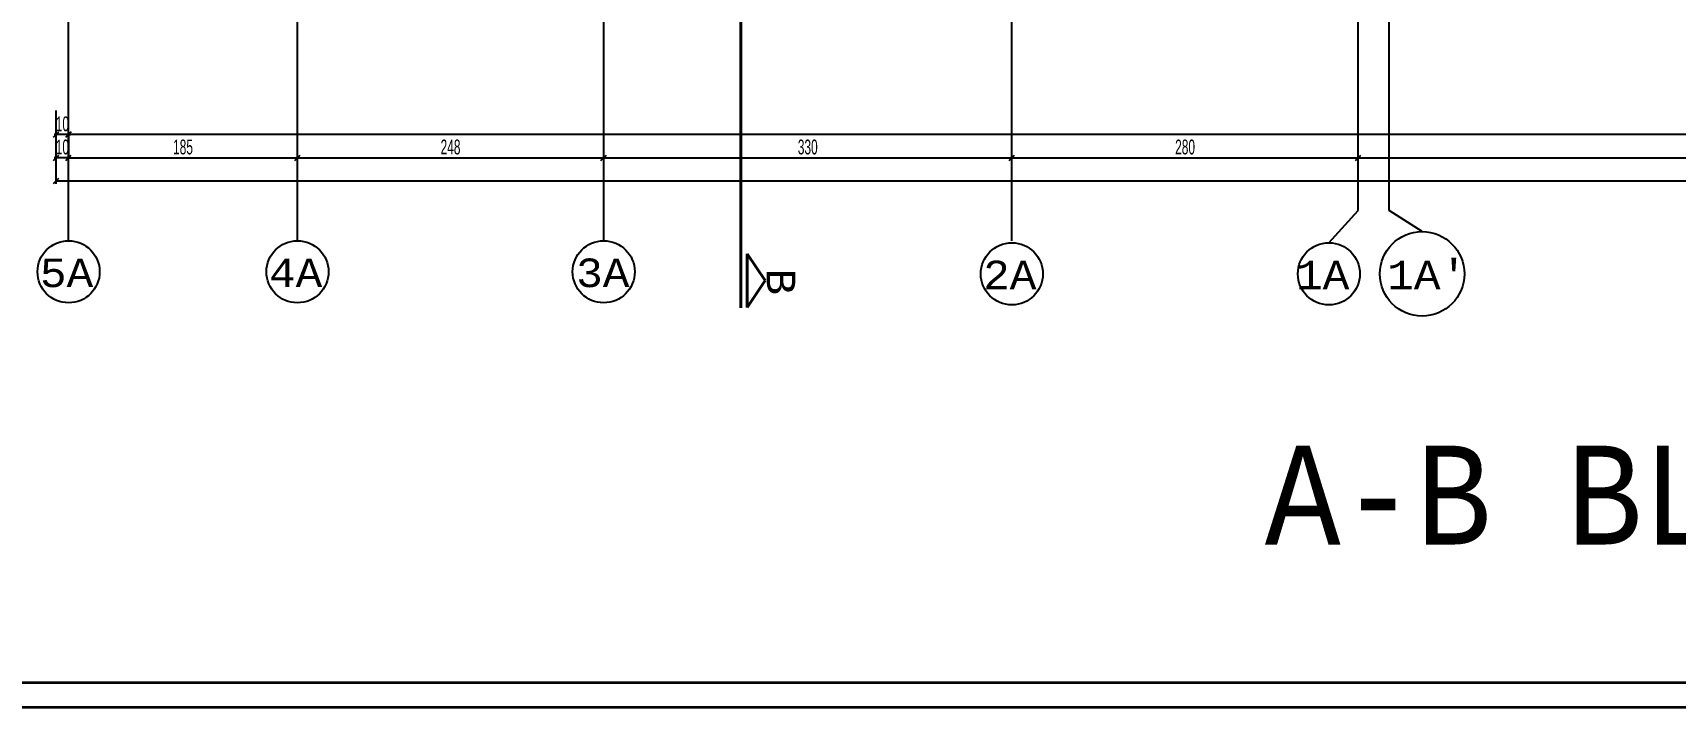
# Model space of a CAD drawing. Header units: inches. Extents: x -7543 to -822, y 102837 to 190349.
# Drawn here: x -835.9852 to -835.7197, y 102836.6651 to 102836.7742 of the extents above; entities that cross this region are included whole.
import ezdxf

# ---------------------------------------------------------------- set-up
doc = ezdxf.new("R2010")
doc.units = ezdxf.units.IN
doc.header["$MEASUREMENT"] = 0
doc.linetypes.add('DASHDOTX2', pattern=[2, 1, -0.5, 0, -0.5])
doc.linetypes.add('DASHED', pattern=[19.05, 12.7, -6.35])
for name, color, linetype, lineweight in [('AKS', 1, 'Continuous', 25), ('ICOL', 55, 'Continuous', 25), ('KESİT', 7, 'Continuous', 40), ('YAZI', 7, 'Continuous', 25)]:
    doc.layers.add(name, color=color, linetype=linetype, lineweight=lineweight)
doc.layers.add('DUVAR', color=7, linetype='Continuous', lineweight=35, true_color=0xfc4642)
doc.styles.add('ISIM', font='monos.ttf', dxfattribs={"width": 1.1, "height": 200})
doc.styles.add('OLCU', font='tromand.shx', dxfattribs={"width": 0.6, "height": 12})

# ---------------------------------------------------------------- blocks, each defined once
blk = doc.blocks.new('E')
at = {"layer": 'ICOL'}
for p, q in [((0, -3), (0, 25)), ((-2.8, -2.8), (2.8, 2.8))]:
    blk.add_line(p, q, dxfattribs=at)
blk = doc.blocks.new('D')
at = {"layer": 'ICOL'}
for p, q in [((2.8, 2.8), (-2.8, -2.8)), ((0, 3), (0, -25))]:
    blk.add_line(p, q, dxfattribs=at)

msp = doc.modelspace()

# ---------------------------------------------------------------- linework, layer by layer
at = {"layer": 'AKS', "linetype": 'DASHDOTX2', "ltscale": 10}
for p, q in [((-835.97939, 102836.74054), (-835.97939, 102837.22685)), ((-835.94239, 102836.74054), (-835.94239, 102837.22685)), ((-835.89288, 102836.74054), (-835.89288, 102837.22685)), ((-835.77089, 102836.74541), (-835.77089, 102837.22131)), ((-835.76589, 102836.74541), (-835.76589, 102837.22131)), ((-835.82689, 102836.74054), (-835.82689, 102837.10169)), ((-835.77564, 102836.7402), (-835.77089, 102836.74541)), ((-835.76057, 102836.74201), (-835.76589, 102836.74541))]:
    msp.add_line(p, q, dxfattribs=at)
at = {"layer": 'AKS', "color": 0}
for centre, radius in [((-835.97939, 102836.73552), 0.00502), ((-835.94239, 102836.73552), 0.00502), ((-835.89288, 102836.73552), 0.00502), ((-835.82689, 102836.73518), 0.00502), ((-835.77564, 102836.73518), 0.00502), ((-835.76057, 102836.73518), 0.00683)]:
    msp.add_circle(centre, radius, dxfattribs=at)
at = {"layer": 'DUVAR'}
for p, q in [((-837.60107, 102836.66908), (-821.99356, 102836.66908)), ((-837.60507, 102836.66508), (-821.98956, 102836.66508))]:
    msp.add_line(p, q, dxfattribs=at)
at = {"layer": 'ICOL'}
for p, q in [((-835.98155, 102836.75771), (-835.9817, 102836.75771)), ((-835.97939, 102836.75771), (-835.98139, 102836.75771)), ((-835.20855, 102836.75771), (-835.97924, 102836.75771)), ((-835.97924, 102836.75771), (-835.97908, 102836.75771)), ((-835.98155, 102836.75396), (-835.9817, 102836.75396)), ((-835.97939, 102836.75396), (-835.98139, 102836.75396)), ((-835.97924, 102836.75396), (-835.94255, 102836.75396)), ((-835.97924, 102836.75396), (-835.97908, 102836.75396)), ((-835.94224, 102836.75396), (-835.89304, 102836.75396)), ((-835.89272, 102836.75396), (-835.82705, 102836.75396)), ((-835.82674, 102836.75396), (-835.77105, 102836.75396)), ((-835.77074, 102836.75396), (-835.59405, 102836.75396)), ((-835.98124, 102836.75021), (-835.20655, 102836.75021))]:
    msp.add_line(p, q, dxfattribs=at)
at = {"layer": 'KESİT', "linetype": 'DASHED'}
msp.add_line((-835.87071, 102836.91646), (-835.87071, 102836.7297), dxfattribs=at)
at = {"layer": 'KESİT'}
for p, q in [((-835.86967, 102836.73842), (-835.86967, 102836.72973)), ((-835.86679, 102836.73408), (-835.86967, 102836.73842)), ((-835.86679, 102836.73408), (-835.86967, 102836.72973))]:
    msp.add_line(p, q, dxfattribs=at)

# ---------------------------------------------------------------- block references
at = {"layer": 'ICOL', "xscale": 0.0001559999999471984, "yscale": 0.0001559999999471984, "zscale": 0.0001559999999471984}
for p in [(-835.98139, 102836.75771), (-835.98139, 102836.75396), (-835.94239, 102836.75396), (-835.89288, 102836.75396), (-835.82689, 102836.75396), (-835.77089, 102836.75396)]:
    msp.add_blockref('E', p, dxfattribs=at)
at = {"layer": 'ICOL', "xscale": 0.0001559999999471984, "yscale": 0.0001559999999471984, "zscale": 0.0001559999999471984, "rotation": 180}
for name, p in [('D', (-835.97939, 102836.75771)), ('E', (-835.97939, 102836.75771)), ('D', (-835.97939, 102836.75396)), ('D', (-835.97939, 102836.75396)), ('D', (-835.94239, 102836.75396)), ('D', (-835.89288, 102836.75396)), ('D', (-835.82689, 102836.75396)), ('D', (-835.77089, 102836.75396)), ('D', (-835.98139, 102836.75021))]:
    msp.add_blockref(name, p, dxfattribs=at)

# ---------------------------------------------------------------- texts
at = {"layer": 'AKS', "style": 'ISIM', "width": 1.1}
for s, p in [('5A', (-835.98402, 102836.73304)), ('4A', (-835.94699, 102836.73304)), ('3A', (-835.89733, 102836.73304)), ("1A'", (-835.76621, 102836.7327)), ('2A', (-835.83154, 102836.7327)), ('1A', (-835.78095, 102836.7327))]:
    msp.add_text(s, height=0.00462, dxfattribs=at).set_placement(p)
msp.add_text('B', height=0.00462, rotation=270, dxfattribs=at).set_placement((-835.86652, 102836.73606))
at = {"layer": 'ICOL', "char_height": 0.0024, "attachment_point": 5, "style": 'OLCU'}
for s, insert in [('\\A1;10', (-835.98039, 102836.75944)), ('\\A1;10', (-835.98039, 102836.75569)), ('\\A1;185', (-835.96089, 102836.75569)), ('\\A1;248', (-835.91764, 102836.75569)), ('\\A1;330', (-835.85989, 102836.75569)), ('\\A1;280', (-835.79889, 102836.75569))]:
    msp.add_mtext(s, dxfattribs=dict(at, insert=insert))
at = {"layer": 'YAZI', "style": 'ISIM', "width": 0.9}
msp.add_text('A-B BLOK BODRUM KAT PLANI ÖLÇEK: 1/50', height=0.016, dxfattribs=at).set_placement((-835.78597, 102836.6914, -0.004))

doc.saveas('drawing.dxf')
